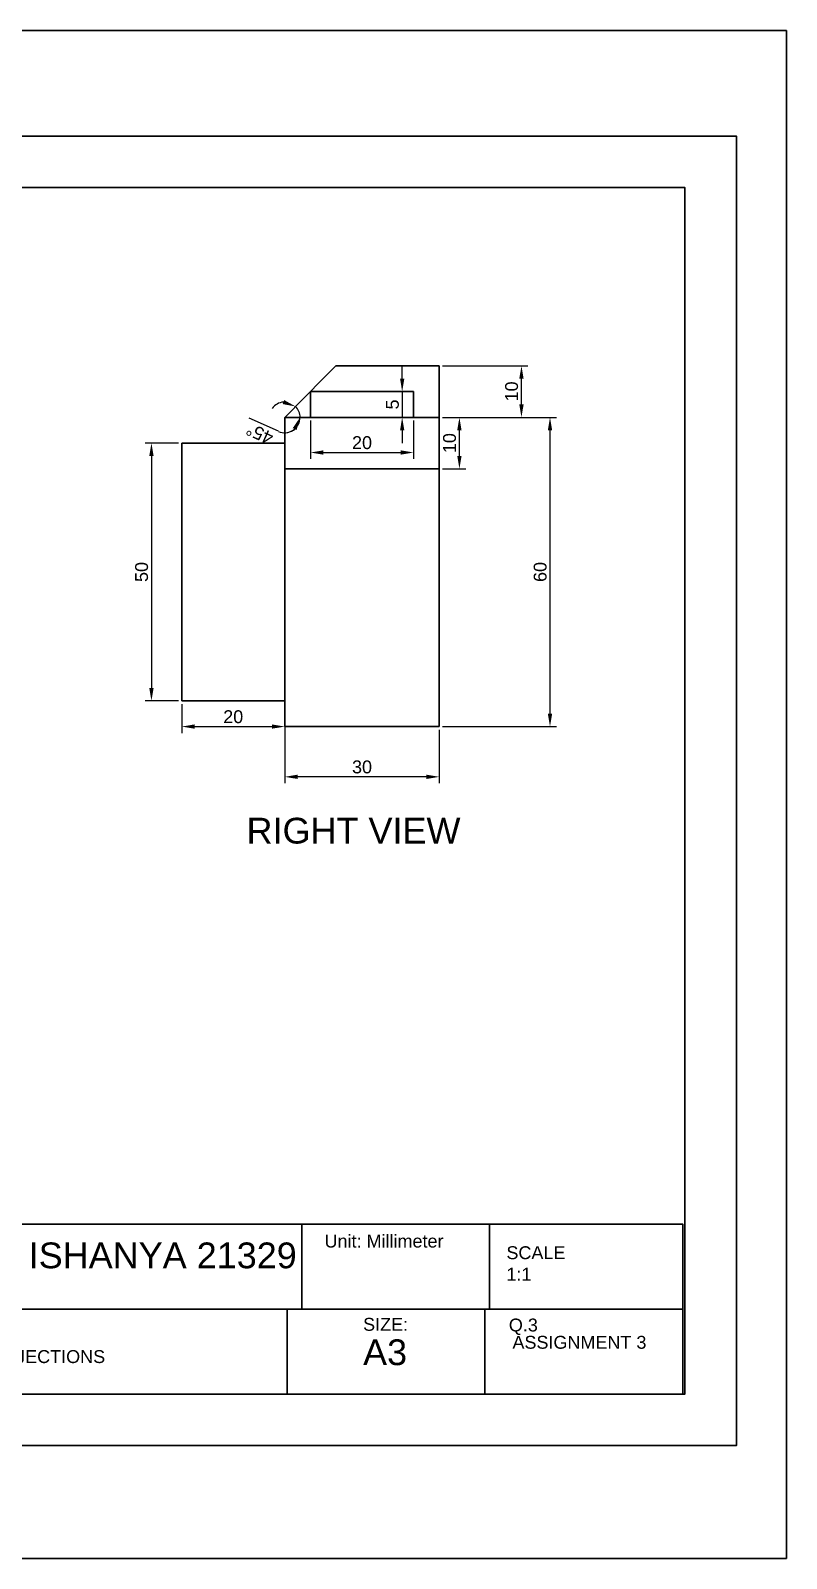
# Paper-space layout 'Layout1' of a CAD drawing. Header units: millimetres. Extents: x -8 to 413, y -20 to 276.
# Drawn here: x 266.3 to 413, y -20.2 to 276.3 of the extents above; entities that cross this region are included whole.
import ezdxf

# ---------------------------------------------------------------- set-up
doc = ezdxf.new("R2010")
doc.units = ezdxf.units.MM
doc.linetypes.add('ACAD_ISO07W100', pattern=[3, 0, -3])
doc.layers.get('0').update_dxf_attribs({"lineweight": 35})
doc.layers.add('Layer1', color=7, linetype='ACAD_ISO07W100', lineweight=40)
doc.layers.add('Midpoint line', color=130, linetype='Continuous', lineweight=18)
doc.styles.get("Standard").update_dxf_attribs({"font": 'arial.ttf'})
doc.dimstyles.new('ISO-25', dxfattribs={"dimtxt": 2.5, "dimasz": 2.5, "dimexe": 1.25, "dimexo": 0.625, "dimtad": 1, "dimtxsty": 'Standard', "dimcen": 2.5, "dimclrd": 6, "dimclre": 5, "dimadec": 0, "dimazin": 0, "dimtfac": 1, "dimtmove": 0, "dimatfit": 3, "dimfxl": 1, "dimlwd": 25, "dimlwe": 25, "dimarcsym": 0})

# ---------------------------------------------------------------- blocks, each defined once
blk = doc.blocks.new('*D278')
at = {"color": 5, "linetype": 'Continuous', "lineweight": 25, "transparency": 16777216}
for p, q in [((315.63, 140.6), (315.63, 130.22)), ((345.63, 140.6), (345.63, 130.22))]:
    blk.add_line(p, q, dxfattribs=at)
at = {"color": 6, "linetype": 'Continuous', "lineweight": 25, "transparency": 16777216}
blk.add_line((343.13, 131.47), (318.13, 131.47), dxfattribs=at)
at = {"color": 6, "lineweight": 35, "transparency": 16777216}
for points in [[(318.13, 131.89), (318.13, 131.06), (315.63, 131.47)], [(343.13, 131.89), (343.13, 131.06), (345.63, 131.47)]]:
    blk.add_solid(points, dxfattribs=at)
at = {"layer": 'Defpoints', "color": 0, "lineweight": 35, "transparency": 16777216}
for p in [(315.63, 141.22), (345.63, 141.22), (315.63, 131.47)]:
    blk.add_point(p, dxfattribs=at)
at = {"color": 0, "transparency": 16777216, "insert": (330.63, 133.38), "char_height": 2.5, "attachment_point": 5}
blk.add_mtext('30', dxfattribs=at)
blk = doc.blocks.new('*D279')
at = {"color": 5, "linetype": 'Continuous', "lineweight": 25, "transparency": 16777216}
for p, q in [((346.26, 211.22), (362.82, 211.22)), ((346.26, 201.22), (362.82, 201.22))]:
    blk.add_line(p, q, dxfattribs=at)
at = {"color": 6, "linetype": 'Continuous', "lineweight": 25, "transparency": 16777216}
blk.add_line((361.57, 203.72), (361.57, 208.72), dxfattribs=at)
at = {"color": 6, "lineweight": 35, "transparency": 16777216}
for points in [[(361.15, 208.72), (361.99, 208.72), (361.57, 211.22)], [(361.15, 203.72), (361.99, 203.72), (361.57, 201.22)]]:
    blk.add_solid(points, dxfattribs=at)
at = {"layer": 'Defpoints', "color": 0, "lineweight": 35, "transparency": 16777216}
for p in [(345.63, 211.22), (361.57, 211.22), (345.63, 201.22)]:
    blk.add_point(p, dxfattribs=at)
at = {"color": 0, "transparency": 16777216, "insert": (359.67, 206.25), "char_height": 2.5, "attachment_point": 5, "rotation": 90}
blk.add_mtext('10', dxfattribs=at)
blk = doc.blocks.new('*D280')
at = {"color": 5, "linetype": 'Continuous', "lineweight": 25, "transparency": 16777216}
for p, q in [((346.26, 201.22), (368.36, 201.22)), ((346.26, 141.22), (368.36, 141.22))]:
    blk.add_line(p, q, dxfattribs=at)
at = {"color": 6, "linetype": 'Continuous', "lineweight": 25, "transparency": 16777216}
blk.add_line((367.11, 198.72), (367.11, 143.72), dxfattribs=at)
at = {"color": 6, "lineweight": 35, "transparency": 16777216}
for points in [[(366.69, 198.72), (367.53, 198.72), (367.11, 201.22)], [(366.69, 143.72), (367.53, 143.72), (367.11, 141.22)]]:
    blk.add_solid(points, dxfattribs=at)
at = {"layer": 'Defpoints', "color": 0, "lineweight": 35, "transparency": 16777216}
for p in [(345.63, 201.22), (345.63, 141.22), (367.11, 141.22)]:
    blk.add_point(p, dxfattribs=at)
at = {"color": 0, "transparency": 16777216, "insert": (365.21, 171.22), "char_height": 2.5, "attachment_point": 5, "rotation": 90}
blk.add_mtext('60', dxfattribs=at)
blk = doc.blocks.new('*D281')
at = {"color": 6, "linetype": 'Continuous', "lineweight": 25, "transparency": 16777216}
for p, q in [((338.42, 208.72), (338.42, 211.22)), ((338.42, 206.22), (338.42, 201.22)), ((338.42, 198.72), (338.42, 196.22))]:
    blk.add_line(p, q, dxfattribs=at)
at = {"color": 5, "linetype": 'Continuous', "lineweight": 25, "transparency": 16777216}
for p, q in [((336.26, 206.22), (339.67, 206.22)), ((336.26, 201.22), (339.67, 201.22))]:
    blk.add_line(p, q, dxfattribs=at)
at = {"color": 6, "lineweight": 35, "transparency": 16777216}
for points in [[(338.01, 208.72), (338.84, 208.72), (338.42, 206.22)], [(338.01, 198.72), (338.84, 198.72), (338.42, 201.22)]]:
    blk.add_solid(points, dxfattribs=at)
at = {"layer": 'Defpoints', "color": 0, "lineweight": 35, "transparency": 16777216}
for p in [(335.63, 206.22), (335.63, 201.22), (338.42, 201.22)]:
    blk.add_point(p, dxfattribs=at)
at = {"color": 0, "lineweight": 35, "transparency": 16777216, "insert": (336.53, 203.72), "char_height": 2.5, "attachment_point": 5, "rotation": 90}
blk.add_mtext('5', dxfattribs=at)
blk = doc.blocks.new('*D282')
at = {"color": 5, "linetype": 'Continuous', "lineweight": 25, "transparency": 16777216}
for p, q in [((320.63, 200.6), (320.63, 193.15)), ((340.63, 200.6), (340.63, 193.15))]:
    blk.add_line(p, q, dxfattribs=at)
at = {"color": 6, "linetype": 'Continuous', "lineweight": 25, "transparency": 16777216}
blk.add_line((323.13, 194.4), (338.13, 194.4), dxfattribs=at)
at = {"color": 6, "lineweight": 35, "transparency": 16777216}
for points in [[(323.13, 194.82), (323.13, 193.98), (320.63, 194.4)], [(338.13, 194.82), (338.13, 193.98), (340.63, 194.4)]]:
    blk.add_solid(points, dxfattribs=at)
at = {"layer": 'Defpoints', "color": 0, "lineweight": 35, "transparency": 16777216}
for p in [(320.63, 201.22), (340.63, 201.22), (340.63, 194.4)]:
    blk.add_point(p, dxfattribs=at)
at = {"color": 0, "lineweight": 35, "transparency": 16777216, "insert": (330.63, 196.3), "char_height": 2.5, "attachment_point": 5}
blk.add_mtext('20', dxfattribs=at)
blk = doc.blocks.new('*D283')
at = {"color": 5, "linetype": 'Continuous', "lineweight": 25, "transparency": 16777216}
for p, q in [((295.63, 145.6), (295.63, 139.97)), ((315.63, 145.6), (315.63, 139.97))]:
    blk.add_line(p, q, dxfattribs=at)
at = {"color": 6, "linetype": 'Continuous', "lineweight": 25, "transparency": 16777216}
blk.add_line((298.13, 141.22), (313.13, 141.22), dxfattribs=at)
at = {"color": 6, "lineweight": 35, "transparency": 16777216}
for points in [[(298.13, 141.64), (298.13, 140.81), (295.63, 141.22)], [(313.13, 141.64), (313.13, 140.81), (315.63, 141.22)]]:
    blk.add_solid(points, dxfattribs=at)
at = {"layer": 'Defpoints', "color": 0, "lineweight": 35, "transparency": 16777216}
for p in [(295.63, 146.22), (315.63, 146.22), (315.63, 141.22)]:
    blk.add_point(p, dxfattribs=at)
at = {"color": 0, "lineweight": 35, "transparency": 16777216, "insert": (305.63, 143.12), "char_height": 2.5, "attachment_point": 5}
blk.add_mtext('20', dxfattribs=at)
blk = doc.blocks.new('*D284')
at = {"color": 5, "linetype": 'Continuous', "lineweight": 25, "transparency": 16777216}
for p, q in [((295.01, 196.22), (288.51, 196.22)), ((295.01, 146.22), (288.51, 146.22))]:
    blk.add_line(p, q, dxfattribs=at)
at = {"color": 6, "linetype": 'Continuous', "lineweight": 25, "transparency": 16777216}
blk.add_line((289.76, 193.72), (289.76, 148.72), dxfattribs=at)
at = {"color": 6, "lineweight": 35, "transparency": 16777216}
for points in [[(289.34, 193.72), (290.18, 193.72), (289.76, 196.22)], [(289.34, 148.72), (290.18, 148.72), (289.76, 146.22)]]:
    blk.add_solid(points, dxfattribs=at)
at = {"layer": 'Defpoints', "color": 0, "lineweight": 35, "transparency": 16777216}
for p in [(295.63, 196.22), (289.76, 146.22), (295.63, 146.22)]:
    blk.add_point(p, dxfattribs=at)
at = {"color": 0, "lineweight": 35, "transparency": 16777216, "insert": (287.86, 171.22), "char_height": 2.5, "attachment_point": 5, "rotation": 90}
blk.add_mtext('50', dxfattribs=at)
blk = doc.blocks.new('*D285')
at = {"color": 5, "linetype": 'Continuous', "lineweight": 25, "transparency": 16777216}
for p, q in [((346.26, 201.22), (350.78, 201.22)), ((346.26, 191.22), (350.78, 191.22))]:
    blk.add_line(p, q, dxfattribs=at)
at = {"color": 6, "linetype": 'Continuous', "lineweight": 25, "transparency": 16777216}
blk.add_line((349.53, 193.72), (349.53, 198.72), dxfattribs=at)
at = {"color": 6, "lineweight": 35, "transparency": 16777216}
for points in [[(349.11, 198.72), (349.94, 198.72), (349.53, 201.22)], [(349.11, 193.72), (349.94, 193.72), (349.53, 191.22)]]:
    blk.add_solid(points, dxfattribs=at)
at = {"layer": 'Defpoints', "color": 0, "lineweight": 35, "transparency": 16777216}
for p in [(345.63, 201.22), (349.53, 201.22), (345.63, 191.22)]:
    blk.add_point(p, dxfattribs=at)
at = {"color": 0, "lineweight": 35, "transparency": 16777216, "insert": (347.62, 196.22), "char_height": 2.5, "attachment_point": 5, "rotation": 90}
blk.add_mtext('10', dxfattribs=at)
blk = doc.blocks.new('*D286')
at = {"layer": 'Defpoints', "color": 0, "lineweight": 35, "transparency": 16777216}
for p in [(323.23, 208.91), (318.2, 202.72), (315.63, 201.22), (315.63, 201.22), (330.63, 201.22)]:
    blk.add_point(p, dxfattribs=at)
at = {"layer": 'Midpoint line', "color": 6, "linetype": 'Continuous', "lineweight": 25, "transparency": 16777216}
blk.add_line((314.41, 198.51), (308.7, 201.07), dxfattribs=at)
for start, end in [(94.9544, 144.5978), (0, 45.3111), (245.806, 0), (260.7132, 310.3566)]:
    blk.add_arc((315.63, 201.22), 2.98, start, end, dxfattribs=at)
at = {"layer": 'Midpoint line', "color": 6, "lineweight": 35, "transparency": 16777216}
for points in [[(315.51, 204.58), (315.23, 203.8), (317.72, 203.34)], [(317.18, 199.13), (317.94, 198.78), (318.61, 201.22)]]:
    blk.add_solid(points, dxfattribs=at)
at = {"layer": 'Midpoint line', "color": 0, "lineweight": 35, "transparency": 16777216, "insert": (310.78, 198.06), "char_height": 2.5, "attachment_point": 5, "rotation": 155.806}
blk.add_mtext('45°', dxfattribs=at)

psp = doc.layouts.get("Layout1")

# ---------------------------------------------------------------- linework, layer by layer
for p, q in [((323.232, 208.907), (325.522, 211.222)), ((345.63, 211.222), (325.522, 211.222)), ((345.63, 201.222), (345.63, 211.222)), ((315.63, 201.222), (323.232, 208.907)), ((330.63, 206.222), (320.63, 206.222)), ((320.63, 206.222), (320.63, 201.222)), ((330.63, 206.222), (340.63, 206.222)), ((340.63, 206.222), (340.63, 201.222)), ((315.63, 141.222), (315.63, 201.222)), ((315.63, 201.222), (345.63, 201.222)), ((315.63, 201.222), (330.63, 201.222)), ((315.63, 201.222), (315.63, 171.222)), ((315.63, 201.222), (330.63, 201.222)), ((345.63, 201.222), (345.63, 141.222)), ((295.63, 171.222), (295.63, 196.222)), ((295.63, 196.222), (315.63, 196.222)), ((315.63, 191.222), (345.63, 191.222)), ((295.63, 171.222), (295.63, 146.222)), ((295.63, 146.222), (315.63, 146.222)), ((345.63, 141.222), (315.63, 141.222))]:
    psp.add_line(p, q)
at = {"lineweight": 30}
psp.add_lwpolyline([(-7.663, 276.273), (412.999, 276.273), (412.999, -20.185), (-7.663, -20.185)], close=True, dxfattribs=at)
at = {"lineweight": 35}
for points in [[(1.486, 255.791), (403.297, 255.791), (403.297, 1.703), (1.486, 1.703)], [(11.486, 245.791), (393.297, 245.791), (393.297, 11.703), (11.486, 11.703)]]:
    psp.add_lwpolyline(points, close=True, dxfattribs=at)
at = {"layer": 'Layer1', "linetype": 'Continuous', "lineweight": 30}
for p, q in [((318.934, 44.707), (318.934, 28.205)), ((355.359, 44.707), (355.359, 28.205)), ((239.342, 28.205), (392.872, 28.205)), ((392.872, 28.205), (316.107, 28.205)), ((316.107, 28.205), (316.107, 11.703)), ((354.489, 28.205), (354.489, 11.703))]:
    psp.add_line(p, q, dxfattribs=at)
psp.add_lwpolyline([(392.872, 11.703), (239.342, 11.703), (239.342, 44.707), (392.872, 44.707)], close=True, dxfattribs=at)

# ---------------------------------------------------------------- texts
for s, height, p in [('RIGHT VIEW', 5, (308.217, 118.529)), ('Unit: Millimeter', 2.5, (323.354, 40.14)), ('Q.3', 2.5, (359.122, 23.857)), ('ASSIGNMENT 3', 2.5, (359.82, 20.503))]:
    psp.add_text(s, height=height, dxfattribs=at).set_placement(p)
at = {"layer": 'Layer1', "linetype": 'Continuous', "lineweight": 30, "attachment_point": 1}
for s, width, insert, char_height in [('NAME: ISHANYA 21329', 127.2659, (241.881, 41.119), 5), ('SCALE\\P1:1', 24.76988, (358.653, 40.387), 2.5), ('SIZE:{\\H2x; A3}', 14.72588, (330.833, 26.488), 2.5), ('2D PROJECTIONS', 66.5004, (250.504, 20.228), 2.5)]:
    psp.add_mtext_dynamic_manual_height_columns(s, width=width, gutter_width=12.5, heights=[0], dxfattribs=dict(at, insert=insert, char_height=char_height))

# ---------------------------------------------------------------- dimensions: what is measured, and where the dimension line sits
at = {"lineweight": 35}
for base, p1, p2, picture, middle in [((338.423, 201.222), (335.63, 206.222), (335.63, 201.222), '*D281', (336.526, 203.722)), ((349.526, 201.222), (345.63, 191.222), (345.63, 201.222), '*D285', (347.624, 196.222)), ((289.759, 146.222), (295.63, 196.222), (295.63, 146.222), '*D284', (287.857, 171.222))]:
    dim = psp.add_linear_dim(base=base, p1=p1, p2=p2, angle=90, dimstyle='ISO-25', dxfattribs=at)
    dim.commit()
    dim.dimension.update_dxf_attribs({"geometry": picture, "text_midpoint": middle})
for base, p2, picture, middle, dimtype in [((361.569, 211.222), (345.63, 211.222), '*D279', (361.569, 206.247), 161), ((367.111, 141.222), (345.63, 141.222), '*D280', (367.111, 171.222), 160)]:
    dim = psp.add_linear_dim(base=base, p1=(345.63, 201.222), p2=p2, angle=90, dimstyle='ISO-25')
    dim.commit()
    dim.dimension.update_dxf_attribs({"geometry": picture, "text_midpoint": middle, "dimtype": dimtype})
for base, p1, p2, picture, middle in [((340.63, 194.401), (320.63, 201.222), (340.63, 201.222), '*D282', (330.63, 196.302)), ((315.63, 141.222), (295.63, 146.222), (315.63, 146.222), '*D283', (305.63, 143.123))]:
    dim = psp.add_linear_dim(base=base, p1=p1, p2=p2, dimstyle='ISO-25', dxfattribs=at)
    dim.commit()
    dim.dimension.update_dxf_attribs({"geometry": picture, "text_midpoint": middle})
dim = psp.add_linear_dim(base=(315.63, 131.474), p1=(345.63, 141.222), p2=(315.63, 141.222), angle=180, dimstyle='ISO-25')
dim.commit()
dim.dimension.update_dxf_attribs({"geometry": '*D278', "text_midpoint": (330.63, 133.376)})
at = {"layer": 'Midpoint line', "lineweight": 35}
dim = psp.add_angular_dim_2l(base=(318.203, 202.72), line1=((315.63, 201.222), (323.232, 208.907)), line2=((315.63, 201.222), (330.63, 201.222)), dimstyle='ISO-25', dxfattribs=at)
dim.commit()
dim.dimension.update_dxf_attribs({"geometry": '*D286', "text_midpoint": (310.78, 198.058)})

doc.saveas('drawing.dxf')
